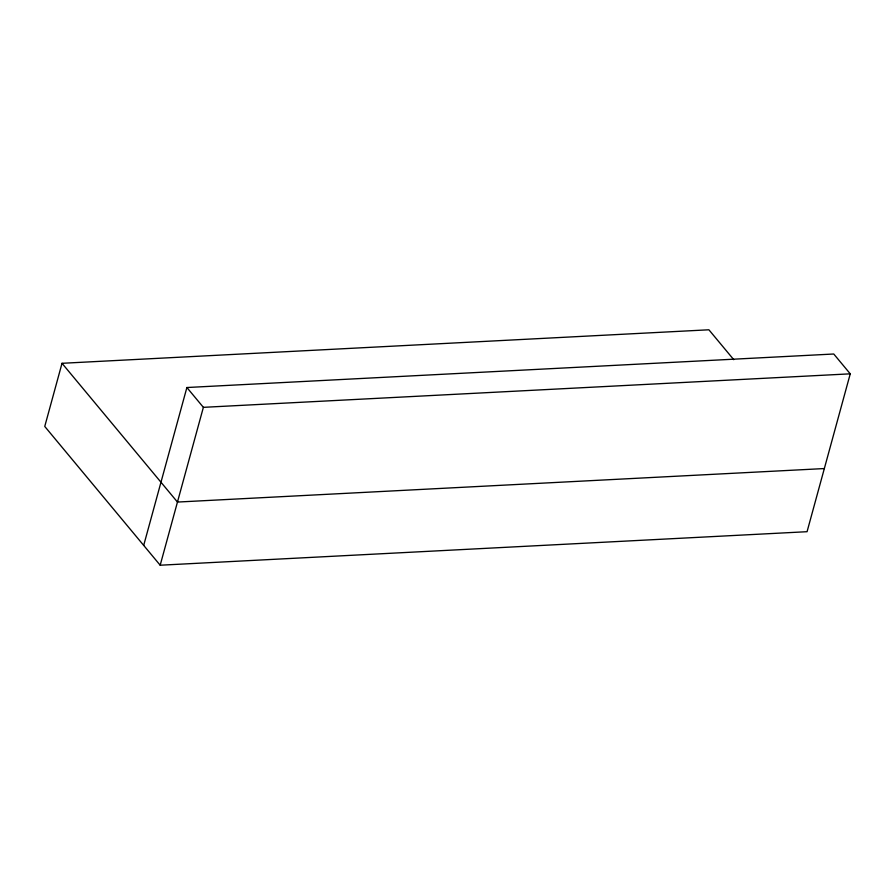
<?xml version="1.0" encoding="UTF-8"?>
<svg xmlns="http://www.w3.org/2000/svg" width="895" height="895" viewBox="0 0 895 895"><rect width="100%" height="100%" fill="white"/><g stroke="black" fill="none" stroke-linecap="round" stroke-linejoin="round"><path stroke-width="1.34" d="M733.766 359.678L708.896 329.785L62.023 363.303L44.75 426.445L160.183 565.215L807.066 531.697L850.25 373.83L833.76 354.006L186.887 387.524L143.692 545.391M160.183 565.215L203.378 407.337L186.887 387.524M203.378 407.337L850.25 373.83M824.34 468.555L177.467 502.061L62.023 363.303"/></g></svg>
